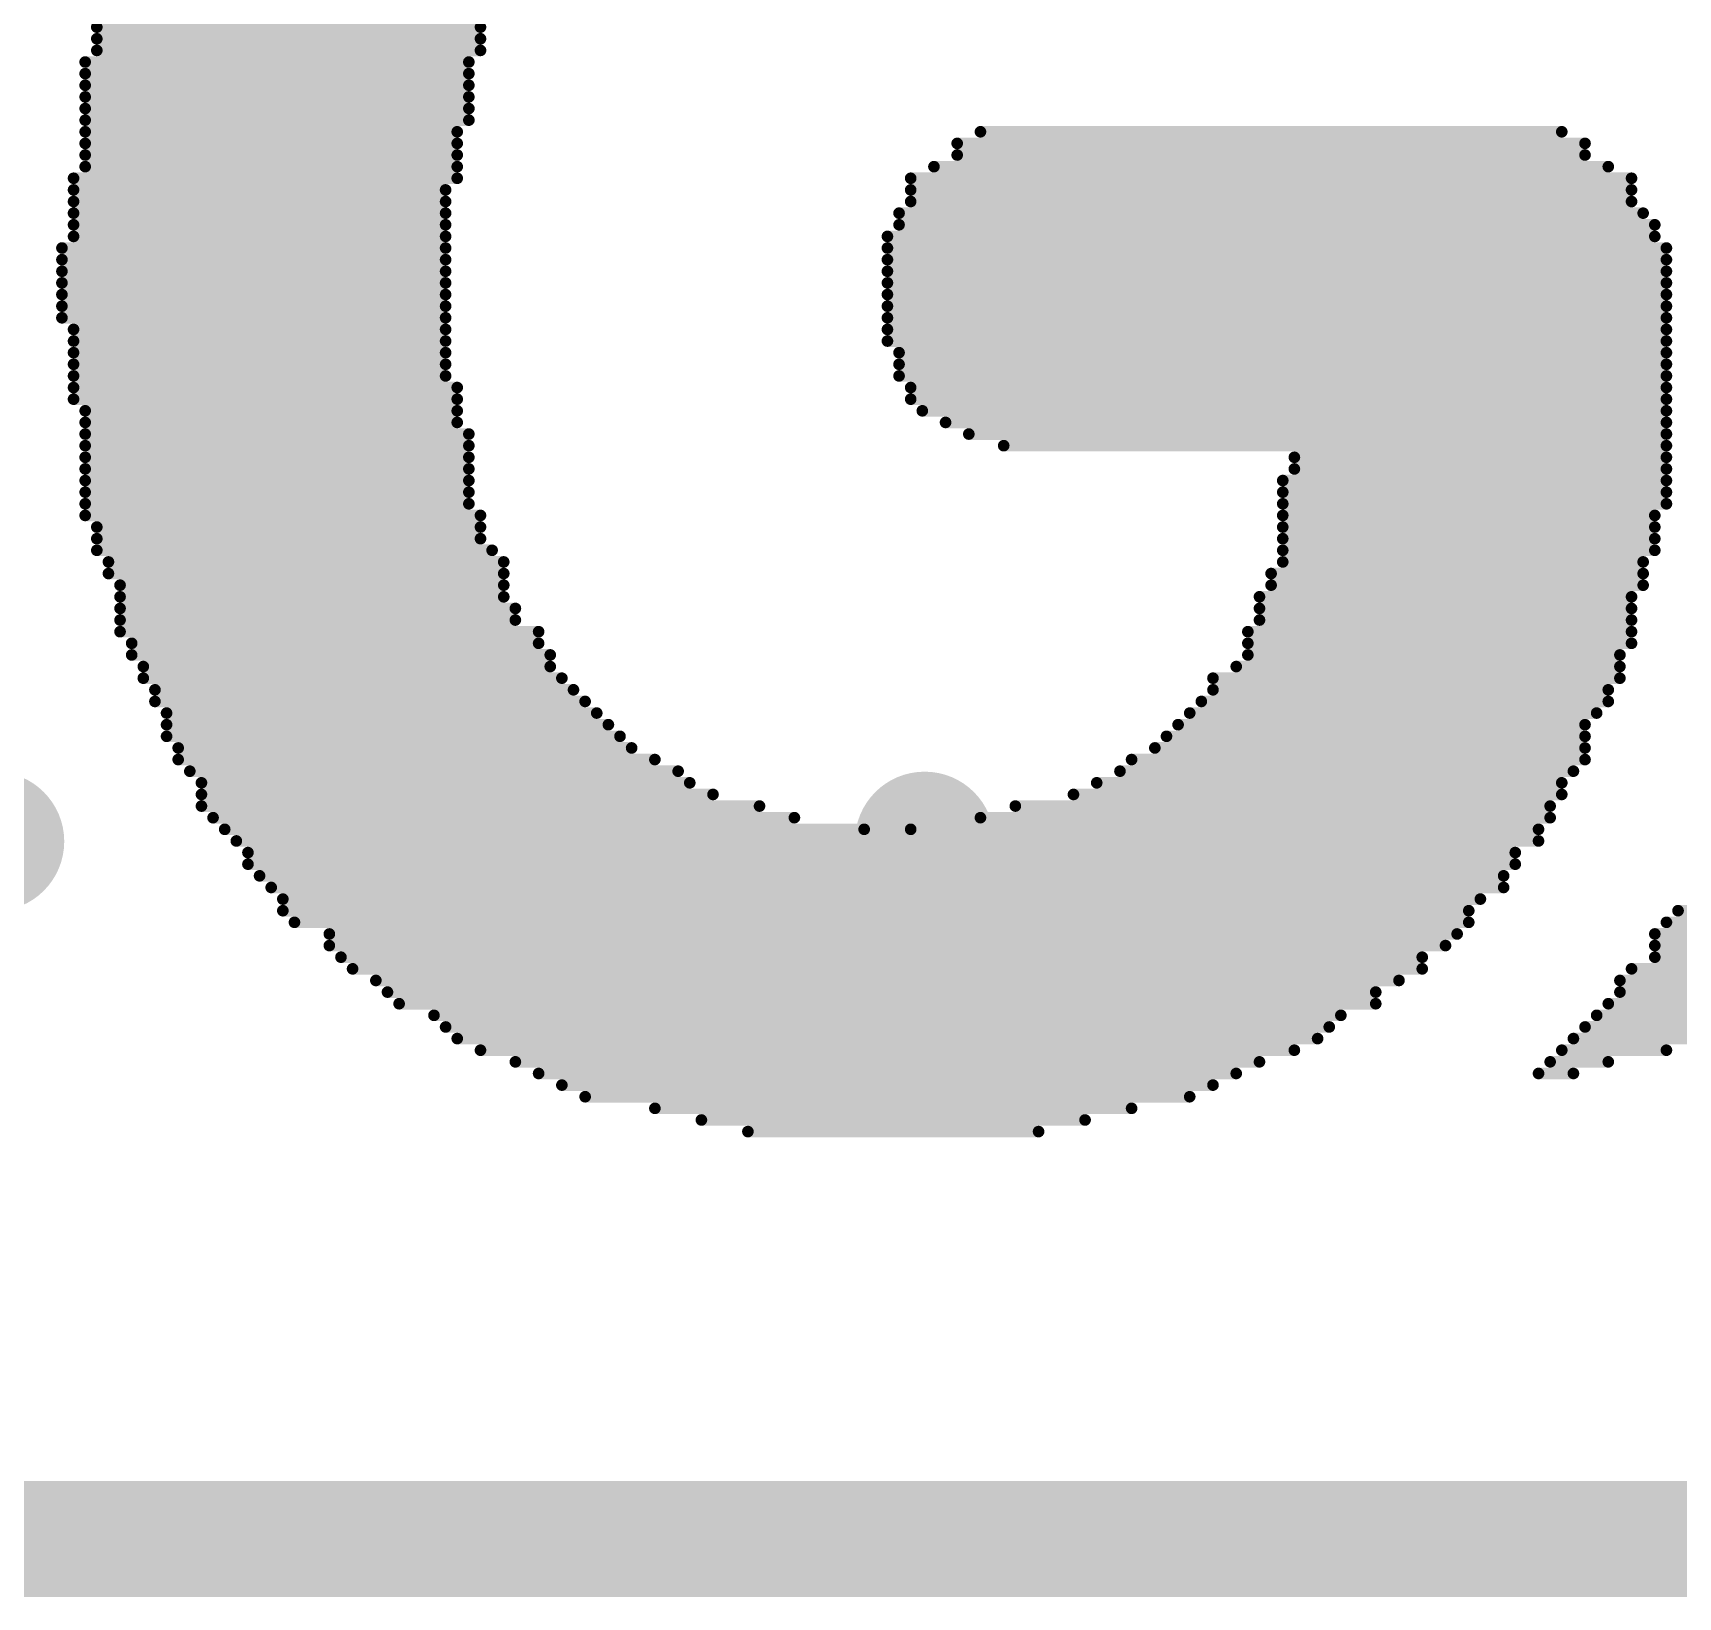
# Model space of a CAD drawing. Header units: inches. Extents: x 3.09 to 5.07, y 1.45 to 3.28.
# Drawn here: x 3.5233 to 3.6648, y 1.455 to 1.5895 of the extents above; entities that cross this region are included whole.
import ezdxf

# ---------------------------------------------------------------- set-up
doc = ezdxf.new("R2010")
doc.units = ezdxf.units.IN
doc.header["$MEASUREMENT"] = 0
for name, color, linetype in [('KeepOutLayer', 6, 'Continuous'), ('TopOverlay', 2, 'Continuous'), ('ViaHoleLayer', 16, 'Continuous')]:
    doc.layers.add(name, color=color, linetype=linetype)

msp = doc.modelspace()

# ---------------------------------------------------------------- hatches: boundary and pattern name
at = {"layer": 'ViaHoleLayer'}
h = msp.add_hatch(color=16, dxfattribs=at)
edge = h.paths.add_edge_path()
edge.add_arc((3.52, 1.52), 0.006, 0, 360)
h = msp.add_hatch(color=16, dxfattribs=at)
edge = h.paths.add_edge_path()
edge.add_arc((3.6, 1.52), 0.006, 0, 360)

# ---------------------------------------------------------------- linework, layer by layer
at = {"layer": 'KeepOutLayer'}
msp.add_lwpolyline([(3.0915, 1.46, 0.01, 0.01, 0), (3.905, 1.46, 0.01, 0.01, 0)], format="xyseb", dxfattribs=at)
at = {"layer": 'TopOverlay'}
for points in [[(3.5288, 1.59004, 0.001, 0.001, 0), (3.5618, 1.59004, 0.001, 0.001, 0)], [(3.5288, 1.58904, 0.001, 0.001, 0), (3.5618, 1.58904, 0.001, 0.001, 0)], [(3.5288, 1.58804, 0.001, 0.001, 0), (3.5618, 1.58804, 0.001, 0.001, 0)], [(3.5278, 1.58704, 0.001, 0.001, 0), (3.5608, 1.58704, 0.001, 0.001, 0)], [(3.5278, 1.58604, 0.001, 0.001, 0), (3.5608, 1.58604, 0.001, 0.001, 0)], [(3.5278, 1.58504, 0.001, 0.001, 0), (3.5608, 1.58504, 0.001, 0.001, 0)], [(3.5278, 1.58404, 0.001, 0.001, 0), (3.5608, 1.58404, 0.001, 0.001, 0)], [(3.5278, 1.58304, 0.001, 0.001, 0), (3.5608, 1.58304, 0.001, 0.001, 0)], [(3.5278, 1.58204, 0.001, 0.001, 0), (3.5608, 1.58204, 0.001, 0.001, 0)], [(3.5278, 1.58104, 0.001, 0.001, 0), (3.5598, 1.58104, 0.001, 0.001, 0)], [(3.6048, 1.58104, 0.001, 0.001, 0), (3.6548, 1.58104, 0.001, 0.001, 0)], [(3.5278, 1.58004, 0.001, 0.001, 0), (3.5598, 1.58004, 0.001, 0.001, 0)], [(3.5278, 1.57904, 0.001, 0.001, 0), (3.5598, 1.57904, 0.001, 0.001, 0)], [(3.6028, 1.58004, 0.001, 0.001, 0), (3.6568, 1.58004, 0.001, 0.001, 0)], [(3.6028, 1.57904, 0.001, 0.001, 0), (3.6568, 1.57904, 0.001, 0.001, 0)], [(3.5278, 1.57804, 0.001, 0.001, 0), (3.5598, 1.57804, 0.001, 0.001, 0)], [(3.6008, 1.57804, 0.001, 0.001, 0), (3.6588, 1.57804, 0.001, 0.001, 0)], [(3.5268, 1.57704, 0.001, 0.001, 0), (3.5598, 1.57704, 0.001, 0.001, 0)], [(3.5268, 1.57604, 0.001, 0.001, 0), (3.5588, 1.57604, 0.001, 0.001, 0)], [(3.5988, 1.57704, 0.001, 0.001, 0), (3.6608, 1.57704, 0.001, 0.001, 0)], [(3.5988, 1.57604, 0.001, 0.001, 0), (3.6608, 1.57604, 0.001, 0.001, 0)], [(3.5268, 1.57504, 0.001, 0.001, 0), (3.5588, 1.57504, 0.001, 0.001, 0)], [(3.5988, 1.57504, 0.001, 0.001, 0), (3.6608, 1.57504, 0.001, 0.001, 0)], [(3.5268, 1.57404, 0.001, 0.001, 0), (3.5588, 1.57404, 0.001, 0.001, 0)], [(3.5268, 1.57304, 0.001, 0.001, 0), (3.5588, 1.57304, 0.001, 0.001, 0)], [(3.5978, 1.57404, 0.001, 0.001, 0), (3.6618, 1.57404, 0.001, 0.001, 0)], [(3.5978, 1.57304, 0.001, 0.001, 0), (3.6628, 1.57304, 0.001, 0.001, 0)], [(3.5268, 1.57204, 0.001, 0.001, 0), (3.5588, 1.57204, 0.001, 0.001, 0)], [(3.5968, 1.57204, 0.001, 0.001, 0), (3.6628, 1.57204, 0.001, 0.001, 0)], [(3.5258, 1.57104, 0.001, 0.001, 0), (3.5588, 1.57104, 0.001, 0.001, 0)], [(3.5968, 1.57104, 0.001, 0.001, 0), (3.6638, 1.57104, 0.001, 0.001, 0)], [(3.5258, 1.57004, 0.001, 0.001, 0), (3.5588, 1.57004, 0.001, 0.001, 0)], [(3.5258, 1.56904, 0.001, 0.001, 0), (3.5588, 1.56904, 0.001, 0.001, 0)], [(3.5968, 1.57004, 0.001, 0.001, 0), (3.6638, 1.57004, 0.001, 0.001, 0)], [(3.5968, 1.56904, 0.001, 0.001, 0), (3.6638, 1.56904, 0.001, 0.001, 0)], [(3.5258, 1.56804, 0.001, 0.001, 0), (3.5588, 1.56804, 0.001, 0.001, 0)], [(3.5968, 1.56804, 0.001, 0.001, 0), (3.6638, 1.56804, 0.001, 0.001, 0)], [(3.5258, 1.56704, 0.001, 0.001, 0), (3.5588, 1.56704, 0.001, 0.001, 0)], [(3.5258, 1.56604, 0.001, 0.001, 0), (3.5588, 1.56604, 0.001, 0.001, 0)], [(3.5968, 1.56704, 0.001, 0.001, 0), (3.6638, 1.56704, 0.001, 0.001, 0)], [(3.5968, 1.56604, 0.001, 0.001, 0), (3.6638, 1.56604, 0.001, 0.001, 0)], [(3.5258, 1.56504, 0.001, 0.001, 0), (3.5588, 1.56504, 0.001, 0.001, 0)], [(3.5968, 1.56504, 0.001, 0.001, 0), (3.6638, 1.56504, 0.001, 0.001, 0)], [(3.5268, 1.56404, 0.001, 0.001, 0), (3.5588, 1.56404, 0.001, 0.001, 0)], [(3.5968, 1.56404, 0.001, 0.001, 0), (3.6638, 1.56404, 0.001, 0.001, 0)], [(3.5268, 1.56304, 0.001, 0.001, 0), (3.5588, 1.56304, 0.001, 0.001, 0)], [(3.5268, 1.56204, 0.001, 0.001, 0), (3.5588, 1.56204, 0.001, 0.001, 0)], [(3.5968, 1.56304, 0.001, 0.001, 0), (3.6638, 1.56304, 0.001, 0.001, 0)], [(3.5978, 1.56204, 0.001, 0.001, 0), (3.6638, 1.56204, 0.001, 0.001, 0)], [(3.5268, 1.56104, 0.001, 0.001, 0), (3.5588, 1.56104, 0.001, 0.001, 0)], [(3.5978, 1.56104, 0.001, 0.001, 0), (3.6638, 1.56104, 0.001, 0.001, 0)], [(3.5268, 1.56004, 0.001, 0.001, 0), (3.5588, 1.56004, 0.001, 0.001, 0)], [(3.5268, 1.55904, 0.001, 0.001, 0), (3.5598, 1.55904, 0.001, 0.001, 0)], [(3.5978, 1.56004, 0.001, 0.001, 0), (3.6638, 1.56004, 0.001, 0.001, 0)], [(3.5988, 1.55904, 0.001, 0.001, 0), (3.6638, 1.55904, 0.001, 0.001, 0)], [(3.5268, 1.55804, 0.001, 0.001, 0), (3.5598, 1.55804, 0.001, 0.001, 0)], [(3.5988, 1.55804, 0.001, 0.001, 0), (3.6638, 1.55804, 0.001, 0.001, 0)], [(3.5278, 1.55704, 0.001, 0.001, 0), (3.5598, 1.55704, 0.001, 0.001, 0)], [(3.5278, 1.55604, 0.001, 0.001, 0), (3.5598, 1.55604, 0.001, 0.001, 0)], [(3.5998, 1.55704, 0.001, 0.001, 0), (3.6638, 1.55704, 0.001, 0.001, 0)], [(3.6018, 1.55604, 0.001, 0.001, 0), (3.6638, 1.55604, 0.001, 0.001, 0)], [(3.5278, 1.55504, 0.001, 0.001, 0), (3.5608, 1.55504, 0.001, 0.001, 0)], [(3.6038, 1.55504, 0.001, 0.001, 0), (3.6638, 1.55504, 0.001, 0.001, 0)], [(3.5278, 1.55404, 0.001, 0.001, 0), (3.5608, 1.55404, 0.001, 0.001, 0)], [(3.6068, 1.55404, 0.001, 0.001, 0), (3.6638, 1.55404, 0.001, 0.001, 0)], [(3.5278, 1.55304, 0.001, 0.001, 0), (3.5608, 1.55304, 0.001, 0.001, 0)], [(3.5278, 1.55204, 0.001, 0.001, 0), (3.5608, 1.55204, 0.001, 0.001, 0)], [(3.6318, 1.55304, 0.001, 0.001, 0), (3.6638, 1.55304, 0.001, 0.001, 0)], [(3.6318, 1.55204, 0.001, 0.001, 0), (3.6638, 1.55204, 0.001, 0.001, 0)], [(3.5278, 1.55104, 0.001, 0.001, 0), (3.5608, 1.55104, 0.001, 0.001, 0)], [(3.6308, 1.55104, 0.001, 0.001, 0), (3.6638, 1.55104, 0.001, 0.001, 0)], [(3.5278, 1.55004, 0.001, 0.001, 0), (3.5608, 1.55004, 0.001, 0.001, 0)], [(3.5278, 1.54904, 0.001, 0.001, 0), (3.5608, 1.54904, 0.001, 0.001, 0)], [(3.6308, 1.55004, 0.001, 0.001, 0), (3.6638, 1.55004, 0.001, 0.001, 0)], [(3.6308, 1.54904, 0.001, 0.001, 0), (3.6638, 1.54904, 0.001, 0.001, 0)], [(3.5278, 1.54804, 0.001, 0.001, 0), (3.5618, 1.54804, 0.001, 0.001, 0)], [(3.6308, 1.54804, 0.001, 0.001, 0), (3.6628, 1.54804, 0.001, 0.001, 0)], [(3.5288, 1.54704, 0.001, 0.001, 0), (3.5618, 1.54704, 0.001, 0.001, 0)], [(3.6308, 1.54704, 0.001, 0.001, 0), (3.6628, 1.54704, 0.001, 0.001, 0)], [(3.5288, 1.54604, 0.001, 0.001, 0), (3.5618, 1.54604, 0.001, 0.001, 0)], [(3.5288, 1.54504, 0.001, 0.001, 0), (3.5628, 1.54504, 0.001, 0.001, 0)], [(3.6308, 1.54604, 0.001, 0.001, 0), (3.6628, 1.54604, 0.001, 0.001, 0)], [(3.6308, 1.54504, 0.001, 0.001, 0), (3.6628, 1.54504, 0.001, 0.001, 0)], [(3.5298, 1.54404, 0.001, 0.001, 0), (3.5638, 1.54404, 0.001, 0.001, 0)], [(3.6308, 1.54404, 0.001, 0.001, 0), (3.6618, 1.54404, 0.001, 0.001, 0)], [(3.5298, 1.54304, 0.001, 0.001, 0), (3.5638, 1.54304, 0.001, 0.001, 0)], [(3.5308, 1.54204, 0.001, 0.001, 0), (3.5638, 1.54204, 0.001, 0.001, 0)], [(3.6298, 1.54304, 0.001, 0.001, 0), (3.6618, 1.54304, 0.001, 0.001, 0)], [(3.6298, 1.54204, 0.001, 0.001, 0), (3.6618, 1.54204, 0.001, 0.001, 0)], [(3.5308, 1.54104, 0.001, 0.001, 0), (3.5638, 1.54104, 0.001, 0.001, 0)], [(3.6288, 1.54104, 0.001, 0.001, 0), (3.6608, 1.54104, 0.001, 0.001, 0)], [(3.5308, 1.54004, 0.001, 0.001, 0), (3.5648, 1.54004, 0.001, 0.001, 0)], [(3.5308, 1.53904, 0.001, 0.001, 0), (3.5648, 1.53904, 0.001, 0.001, 0)], [(3.6288, 1.54004, 0.001, 0.001, 0), (3.6608, 1.54004, 0.001, 0.001, 0)], [(3.6288, 1.53904, 0.001, 0.001, 0), (3.6608, 1.53904, 0.001, 0.001, 0)], [(3.5308, 1.53804, 0.001, 0.001, 0), (3.5668, 1.53804, 0.001, 0.001, 0)], [(3.6278, 1.53804, 0.001, 0.001, 0), (3.6608, 1.53804, 0.001, 0.001, 0)], [(3.5318, 1.53704, 0.001, 0.001, 0), (3.5668, 1.53704, 0.001, 0.001, 0)], [(3.6278, 1.53704, 0.001, 0.001, 0), (3.6608, 1.53704, 0.001, 0.001, 0)], [(3.5318, 1.53604, 0.001, 0.001, 0), (3.5678, 1.53604, 0.001, 0.001, 0)], [(3.5328, 1.53504, 0.001, 0.001, 0), (3.5678, 1.53504, 0.001, 0.001, 0)], [(3.6268, 1.53504, 0.001, 0.001, 0), (3.6598, 1.53504, 0.001, 0.001, 0)], [(3.6278, 1.53604, 0.001, 0.001, 0), (3.6598, 1.53604, 0.001, 0.001, 0)], [(3.5328, 1.53404, 0.001, 0.001, 0), (3.5688, 1.53404, 0.001, 0.001, 0)], [(3.6248, 1.53404, 0.001, 0.001, 0), (3.6598, 1.53404, 0.001, 0.001, 0)], [(3.5338, 1.53304, 0.001, 0.001, 0), (3.5698, 1.53304, 0.001, 0.001, 0)], [(3.5338, 1.53204, 0.001, 0.001, 0), (3.5708, 1.53204, 0.001, 0.001, 0)], [(3.6238, 1.53204, 0.001, 0.001, 0), (3.6588, 1.53204, 0.001, 0.001, 0)], [(3.6248, 1.53304, 0.001, 0.001, 0), (3.6588, 1.53304, 0.001, 0.001, 0)], [(3.5348, 1.53104, 0.001, 0.001, 0), (3.5718, 1.53104, 0.001, 0.001, 0)], [(3.6228, 1.53104, 0.001, 0.001, 0), (3.6578, 1.53104, 0.001, 0.001, 0)], [(3.5348, 1.53004, 0.001, 0.001, 0), (3.5728, 1.53004, 0.001, 0.001, 0)], [(3.6218, 1.53004, 0.001, 0.001, 0), (3.6568, 1.53004, 0.001, 0.001, 0)], [(3.5348, 1.52904, 0.001, 0.001, 0), (3.5738, 1.52904, 0.001, 0.001, 0)], [(3.5358, 1.52804, 0.001, 0.001, 0), (3.5748, 1.52804, 0.001, 0.001, 0)], [(3.6198, 1.52804, 0.001, 0.001, 0), (3.6568, 1.52804, 0.001, 0.001, 0)], [(3.6208, 1.52904, 0.001, 0.001, 0), (3.6568, 1.52904, 0.001, 0.001, 0)], [(3.5358, 1.52704, 0.001, 0.001, 0), (3.5768, 1.52704, 0.001, 0.001, 0)], [(3.6178, 1.52704, 0.001, 0.001, 0), (3.6568, 1.52704, 0.001, 0.001, 0)], [(3.5368, 1.52604, 0.001, 0.001, 0), (3.5788, 1.52604, 0.001, 0.001, 0)], [(3.5378, 1.52504, 0.001, 0.001, 0), (3.5798, 1.52504, 0.001, 0.001, 0)], [(3.6148, 1.52504, 0.001, 0.001, 0), (3.6548, 1.52504, 0.001, 0.001, 0)], [(3.6168, 1.52604, 0.001, 0.001, 0), (3.6558, 1.52604, 0.001, 0.001, 0)], [(3.5378, 1.52404, 0.001, 0.001, 0), (3.5818, 1.52404, 0.001, 0.001, 0)], [(3.6128, 1.52404, 0.001, 0.001, 0), (3.6548, 1.52404, 0.001, 0.001, 0)], [(3.5378, 1.52304, 0.001, 0.001, 0), (3.5858, 1.52304, 0.001, 0.001, 0)], [(3.5388, 1.52204, 0.001, 0.001, 0), (3.5888, 1.52204, 0.001, 0.001, 0)], [(3.6048, 1.52204, 0.001, 0.001, 0), (3.6538, 1.52204, 0.001, 0.001, 0)], [(3.6078, 1.52304, 0.001, 0.001, 0), (3.6538, 1.52304, 0.001, 0.001, 0)], [(3.5398, 1.52104, 0.001, 0.001, 0), (3.5948, 1.52104, 0.001, 0.001, 0)], [(3.5988, 1.52104, 0.001, 0.001, 0), (3.6528, 1.52104, 0.001, 0.001, 0)], [(3.5408, 1.52004, 0.001, 0.001, 0), (3.6528, 1.52004, 0.001, 0.001, 0)], [(3.5418, 1.51904, 0.001, 0.001, 0), (3.6508, 1.51904, 0.001, 0.001, 0)], [(3.5418, 1.51804, 0.001, 0.001, 0), (3.6508, 1.51804, 0.001, 0.001, 0)], [(3.5428, 1.51704, 0.001, 0.001, 0), (3.6498, 1.51704, 0.001, 0.001, 0)], [(3.5438, 1.51604, 0.001, 0.001, 0), (3.6498, 1.51604, 0.001, 0.001, 0)], [(3.5448, 1.51504, 0.001, 0.001, 0), (3.6478, 1.51504, 0.001, 0.001, 0)], [(3.5448, 1.51404, 0.001, 0.001, 0), (3.6468, 1.51404, 0.001, 0.001, 0)], [(3.6648, 1.51404, 0.001, 0.001, 0), (3.6948, 1.51404, 0.001, 0.001, 0)], [(3.5458, 1.51304, 0.001, 0.001, 0), (3.6468, 1.51304, 0.001, 0.001, 0)], [(3.6638, 1.51304, 0.001, 0.001, 0), (3.6928, 1.51304, 0.001, 0.001, 0)], [(3.5488, 1.51204, 0.001, 0.001, 0), (3.6458, 1.51204, 0.001, 0.001, 0)], [(3.5488, 1.51104, 0.001, 0.001, 0), (3.6448, 1.51104, 0.001, 0.001, 0)], [(3.6628, 1.51204, 0.001, 0.001, 0), (3.6898, 1.51204, 0.001, 0.001, 0)], [(3.6628, 1.51104, 0.001, 0.001, 0), (3.6878, 1.51104, 0.001, 0.001, 0)], [(3.5498, 1.51004, 0.001, 0.001, 0), (3.6428, 1.51004, 0.001, 0.001, 0)], [(3.6628, 1.51004, 0.001, 0.001, 0), (3.6858, 1.51004, 0.001, 0.001, 0)], [(3.5508, 1.50904, 0.001, 0.001, 0), (3.6428, 1.50904, 0.001, 0.001, 0)], [(3.5528, 1.50804, 0.001, 0.001, 0), (3.6408, 1.50804, 0.001, 0.001, 0)], [(3.6598, 1.50804, 0.001, 0.001, 0), (3.6808, 1.50804, 0.001, 0.001, 0)], [(3.6608, 1.50904, 0.001, 0.001, 0), (3.6848, 1.50904, 0.001, 0.001, 0)], [(3.5538, 1.50704, 0.001, 0.001, 0), (3.6388, 1.50704, 0.001, 0.001, 0)], [(3.6598, 1.50704, 0.001, 0.001, 0), (3.6788, 1.50704, 0.001, 0.001, 0)], [(3.5548, 1.50604, 0.001, 0.001, 0), (3.6388, 1.50604, 0.001, 0.001, 0)], [(3.6588, 1.50604, 0.001, 0.001, 0), (3.6758, 1.50604, 0.001, 0.001, 0)], [(3.5578, 1.50504, 0.001, 0.001, 0), (3.6358, 1.50504, 0.001, 0.001, 0)], [(3.5588, 1.50404, 0.001, 0.001, 0), (3.6348, 1.50404, 0.001, 0.001, 0)], [(3.6568, 1.50404, 0.001, 0.001, 0), (3.6688, 1.50404, 0.001, 0.001, 0)], [(3.6578, 1.50504, 0.001, 0.001, 0), (3.6708, 1.50504, 0.001, 0.001, 0)], [(3.5598, 1.50304, 0.001, 0.001, 0), (3.6338, 1.50304, 0.001, 0.001, 0)], [(3.6558, 1.50304, 0.001, 0.001, 0), (3.6668, 1.50304, 0.001, 0.001, 0)], [(3.5618, 1.50204, 0.001, 0.001, 0), (3.6318, 1.50204, 0.001, 0.001, 0)], [(3.5648, 1.50104, 0.001, 0.001, 0), (3.6288, 1.50104, 0.001, 0.001, 0)], [(3.6538, 1.50104, 0.001, 0.001, 0), (3.6588, 1.50104, 0.001, 0.001, 0)], [(3.6548, 1.50204, 0.001, 0.001, 0), (3.6638, 1.50204, 0.001, 0.001, 0)], [(3.5668, 1.50004, 0.001, 0.001, 0), (3.6268, 1.50004, 0.001, 0.001, 0)], [(3.6528, 1.50004, 0.001, 0.001, 0), (3.6558, 1.50004, 0.001, 0.001, 0)], [(3.5688, 1.49904, 0.001, 0.001, 0), (3.6248, 1.49904, 0.001, 0.001, 0)], [(3.5708, 1.49804, 0.001, 0.001, 0), (3.6228, 1.49804, 0.001, 0.001, 0)], [(3.5768, 1.49704, 0.001, 0.001, 0), (3.6178, 1.49704, 0.001, 0.001, 0)], [(3.5808, 1.49604, 0.001, 0.001, 0), (3.6138, 1.49604, 0.001, 0.001, 0)], [(3.5848, 1.49504, 0.001, 0.001, 0), (3.6098, 1.49504, 0.001, 0.001, 0)]]:
    msp.add_lwpolyline(points, format="xyseb", dxfattribs=at)
for points in [[(3.52855, 1.59004, 0.0005, 0.0005, 1), (3.52905, 1.59004, 0.0005, 0.0005, 1)], [(3.56155, 1.59004, 0.0005, 0.0005, 1), (3.56205, 1.59004, 0.0005, 0.0005, 1)], [(3.52855, 1.58904, 0.0005, 0.0005, 1), (3.52905, 1.58904, 0.0005, 0.0005, 1)], [(3.56155, 1.58904, 0.0005, 0.0005, 1), (3.56205, 1.58904, 0.0005, 0.0005, 1)], [(3.52855, 1.58804, 0.0005, 0.0005, 1), (3.52905, 1.58804, 0.0005, 0.0005, 1)], [(3.56155, 1.58804, 0.0005, 0.0005, 1), (3.56205, 1.58804, 0.0005, 0.0005, 1)], [(3.52755, 1.58704, 0.0005, 0.0005, 1), (3.52805, 1.58704, 0.0005, 0.0005, 1)], [(3.52755, 1.58604, 0.0005, 0.0005, 1), (3.52805, 1.58604, 0.0005, 0.0005, 1)], [(3.56055, 1.58704, 0.0005, 0.0005, 1), (3.56105, 1.58704, 0.0005, 0.0005, 1)], [(3.56055, 1.58604, 0.0005, 0.0005, 1), (3.56105, 1.58604, 0.0005, 0.0005, 1)], [(3.52755, 1.58504, 0.0005, 0.0005, 1), (3.52805, 1.58504, 0.0005, 0.0005, 1)], [(3.56055, 1.58504, 0.0005, 0.0005, 1), (3.56105, 1.58504, 0.0005, 0.0005, 1)], [(3.52755, 1.58404, 0.0005, 0.0005, 1), (3.52805, 1.58404, 0.0005, 0.0005, 1)], [(3.52755, 1.58304, 0.0005, 0.0005, 1), (3.52805, 1.58304, 0.0005, 0.0005, 1)], [(3.56055, 1.58404, 0.0005, 0.0005, 1), (3.56105, 1.58404, 0.0005, 0.0005, 1)], [(3.56055, 1.58304, 0.0005, 0.0005, 1), (3.56105, 1.58304, 0.0005, 0.0005, 1)], [(3.52755, 1.58204, 0.0005, 0.0005, 1), (3.52805, 1.58204, 0.0005, 0.0005, 1)], [(3.56055, 1.58204, 0.0005, 0.0005, 1), (3.56105, 1.58204, 0.0005, 0.0005, 1)], [(3.52755, 1.58104, 0.0005, 0.0005, 1), (3.52805, 1.58104, 0.0005, 0.0005, 1)], [(3.55955, 1.58104, 0.0005, 0.0005, 1), (3.56005, 1.58104, 0.0005, 0.0005, 1)], [(3.60455, 1.58104, 0.0005, 0.0005, 1), (3.60505, 1.58104, 0.0005, 0.0005, 1)], [(3.65455, 1.58104, 0.0005, 0.0005, 1), (3.65505, 1.58104, 0.0005, 0.0005, 1)], [(3.52755, 1.58004, 0.0005, 0.0005, 1), (3.52805, 1.58004, 0.0005, 0.0005, 1)], [(3.52755, 1.57904, 0.0005, 0.0005, 1), (3.52805, 1.57904, 0.0005, 0.0005, 1)], [(3.55955, 1.58004, 0.0005, 0.0005, 1), (3.56005, 1.58004, 0.0005, 0.0005, 1)], [(3.55955, 1.57904, 0.0005, 0.0005, 1), (3.56005, 1.57904, 0.0005, 0.0005, 1)], [(3.60255, 1.58004, 0.0005, 0.0005, 1), (3.60305, 1.58004, 0.0005, 0.0005, 1)], [(3.60255, 1.57904, 0.0005, 0.0005, 1), (3.60305, 1.57904, 0.0005, 0.0005, 1)], [(3.65655, 1.58004, 0.0005, 0.0005, 1), (3.65705, 1.58004, 0.0005, 0.0005, 1)], [(3.65655, 1.57904, 0.0005, 0.0005, 1), (3.65705, 1.57904, 0.0005, 0.0005, 1)], [(3.52755, 1.57804, 0.0005, 0.0005, 1), (3.52805, 1.57804, 0.0005, 0.0005, 1)], [(3.55955, 1.57804, 0.0005, 0.0005, 1), (3.56005, 1.57804, 0.0005, 0.0005, 1)], [(3.60055, 1.57804, 0.0005, 0.0005, 1), (3.60105, 1.57804, 0.0005, 0.0005, 1)], [(3.65855, 1.57804, 0.0005, 0.0005, 1), (3.65905, 1.57804, 0.0005, 0.0005, 1)], [(3.52655, 1.57704, 0.0005, 0.0005, 1), (3.52705, 1.57704, 0.0005, 0.0005, 1)], [(3.52655, 1.57604, 0.0005, 0.0005, 1), (3.52705, 1.57604, 0.0005, 0.0005, 1)], [(3.55855, 1.57604, 0.0005, 0.0005, 1), (3.55905, 1.57604, 0.0005, 0.0005, 1)], [(3.55955, 1.57704, 0.0005, 0.0005, 1), (3.56005, 1.57704, 0.0005, 0.0005, 1)], [(3.59855, 1.57704, 0.0005, 0.0005, 1), (3.59905, 1.57704, 0.0005, 0.0005, 1)], [(3.59855, 1.57604, 0.0005, 0.0005, 1), (3.59905, 1.57604, 0.0005, 0.0005, 1)], [(3.66055, 1.57704, 0.0005, 0.0005, 1), (3.66105, 1.57704, 0.0005, 0.0005, 1)], [(3.66055, 1.57604, 0.0005, 0.0005, 1), (3.66105, 1.57604, 0.0005, 0.0005, 1)], [(3.52655, 1.57504, 0.0005, 0.0005, 1), (3.52705, 1.57504, 0.0005, 0.0005, 1)], [(3.55855, 1.57504, 0.0005, 0.0005, 1), (3.55905, 1.57504, 0.0005, 0.0005, 1)], [(3.59855, 1.57504, 0.0005, 0.0005, 1), (3.59905, 1.57504, 0.0005, 0.0005, 1)], [(3.66055, 1.57504, 0.0005, 0.0005, 1), (3.66105, 1.57504, 0.0005, 0.0005, 1)], [(3.52655, 1.57404, 0.0005, 0.0005, 1), (3.52705, 1.57404, 0.0005, 0.0005, 1)], [(3.52655, 1.57304, 0.0005, 0.0005, 1), (3.52705, 1.57304, 0.0005, 0.0005, 1)], [(3.55855, 1.57404, 0.0005, 0.0005, 1), (3.55905, 1.57404, 0.0005, 0.0005, 1)], [(3.55855, 1.57304, 0.0005, 0.0005, 1), (3.55905, 1.57304, 0.0005, 0.0005, 1)], [(3.59755, 1.57404, 0.0005, 0.0005, 1), (3.59805, 1.57404, 0.0005, 0.0005, 1)], [(3.59755, 1.57304, 0.0005, 0.0005, 1), (3.59805, 1.57304, 0.0005, 0.0005, 1)], [(3.66155, 1.57404, 0.0005, 0.0005, 1), (3.66205, 1.57404, 0.0005, 0.0005, 1)], [(3.66255, 1.57304, 0.0005, 0.0005, 1), (3.66305, 1.57304, 0.0005, 0.0005, 1)], [(3.52655, 1.57204, 0.0005, 0.0005, 1), (3.52705, 1.57204, 0.0005, 0.0005, 1)], [(3.55855, 1.57204, 0.0005, 0.0005, 1), (3.55905, 1.57204, 0.0005, 0.0005, 1)], [(3.59655, 1.57204, 0.0005, 0.0005, 1), (3.59705, 1.57204, 0.0005, 0.0005, 1)], [(3.66255, 1.57204, 0.0005, 0.0005, 1), (3.66305, 1.57204, 0.0005, 0.0005, 1)], [(3.52555, 1.57104, 0.0005, 0.0005, 1), (3.52605, 1.57104, 0.0005, 0.0005, 1)], [(3.55855, 1.57104, 0.0005, 0.0005, 1), (3.55905, 1.57104, 0.0005, 0.0005, 1)], [(3.59655, 1.57104, 0.0005, 0.0005, 1), (3.59705, 1.57104, 0.0005, 0.0005, 1)], [(3.66355, 1.57104, 0.0005, 0.0005, 1), (3.66405, 1.57104, 0.0005, 0.0005, 1)], [(3.52555, 1.57004, 0.0005, 0.0005, 1), (3.52605, 1.57004, 0.0005, 0.0005, 1)], [(3.52555, 1.56904, 0.0005, 0.0005, 1), (3.52605, 1.56904, 0.0005, 0.0005, 1)], [(3.55855, 1.57004, 0.0005, 0.0005, 1), (3.55905, 1.57004, 0.0005, 0.0005, 1)], [(3.55855, 1.56904, 0.0005, 0.0005, 1), (3.55905, 1.56904, 0.0005, 0.0005, 1)], [(3.59655, 1.57004, 0.0005, 0.0005, 1), (3.59705, 1.57004, 0.0005, 0.0005, 1)], [(3.59655, 1.56904, 0.0005, 0.0005, 1), (3.59705, 1.56904, 0.0005, 0.0005, 1)], [(3.66355, 1.57004, 0.0005, 0.0005, 1), (3.66405, 1.57004, 0.0005, 0.0005, 1)], [(3.66355, 1.56904, 0.0005, 0.0005, 1), (3.66405, 1.56904, 0.0005, 0.0005, 1)], [(3.52555, 1.56804, 0.0005, 0.0005, 1), (3.52605, 1.56804, 0.0005, 0.0005, 1)], [(3.55855, 1.56804, 0.0005, 0.0005, 1), (3.55905, 1.56804, 0.0005, 0.0005, 1)], [(3.59655, 1.56804, 0.0005, 0.0005, 1), (3.59705, 1.56804, 0.0005, 0.0005, 1)], [(3.66355, 1.56804, 0.0005, 0.0005, 1), (3.66405, 1.56804, 0.0005, 0.0005, 1)], [(3.52555, 1.56704, 0.0005, 0.0005, 1), (3.52605, 1.56704, 0.0005, 0.0005, 1)], [(3.52555, 1.56604, 0.0005, 0.0005, 1), (3.52605, 1.56604, 0.0005, 0.0005, 1)], [(3.55855, 1.56704, 0.0005, 0.0005, 1), (3.55905, 1.56704, 0.0005, 0.0005, 1)], [(3.55855, 1.56604, 0.0005, 0.0005, 1), (3.55905, 1.56604, 0.0005, 0.0005, 1)], [(3.59655, 1.56704, 0.0005, 0.0005, 1), (3.59705, 1.56704, 0.0005, 0.0005, 1)], [(3.59655, 1.56604, 0.0005, 0.0005, 1), (3.59705, 1.56604, 0.0005, 0.0005, 1)], [(3.66355, 1.56704, 0.0005, 0.0005, 1), (3.66405, 1.56704, 0.0005, 0.0005, 1)], [(3.66355, 1.56604, 0.0005, 0.0005, 1), (3.66405, 1.56604, 0.0005, 0.0005, 1)], [(3.52555, 1.56504, 0.0005, 0.0005, 1), (3.52605, 1.56504, 0.0005, 0.0005, 1)], [(3.55855, 1.56504, 0.0005, 0.0005, 1), (3.55905, 1.56504, 0.0005, 0.0005, 1)], [(3.59655, 1.56504, 0.0005, 0.0005, 1), (3.59705, 1.56504, 0.0005, 0.0005, 1)], [(3.66355, 1.56504, 0.0005, 0.0005, 1), (3.66405, 1.56504, 0.0005, 0.0005, 1)], [(3.52655, 1.56404, 0.0005, 0.0005, 1), (3.52705, 1.56404, 0.0005, 0.0005, 1)], [(3.55855, 1.56404, 0.0005, 0.0005, 1), (3.55905, 1.56404, 0.0005, 0.0005, 1)], [(3.59655, 1.56404, 0.0005, 0.0005, 1), (3.59705, 1.56404, 0.0005, 0.0005, 1)], [(3.66355, 1.56404, 0.0005, 0.0005, 1), (3.66405, 1.56404, 0.0005, 0.0005, 1)], [(3.52655, 1.56304, 0.0005, 0.0005, 1), (3.52705, 1.56304, 0.0005, 0.0005, 1)], [(3.52655, 1.56204, 0.0005, 0.0005, 1), (3.52705, 1.56204, 0.0005, 0.0005, 1)], [(3.55855, 1.56304, 0.0005, 0.0005, 1), (3.55905, 1.56304, 0.0005, 0.0005, 1)], [(3.55855, 1.56204, 0.0005, 0.0005, 1), (3.55905, 1.56204, 0.0005, 0.0005, 1)], [(3.59655, 1.56304, 0.0005, 0.0005, 1), (3.59705, 1.56304, 0.0005, 0.0005, 1)], [(3.59755, 1.56204, 0.0005, 0.0005, 1), (3.59805, 1.56204, 0.0005, 0.0005, 1)], [(3.66355, 1.56304, 0.0005, 0.0005, 1), (3.66405, 1.56304, 0.0005, 0.0005, 1)], [(3.66355, 1.56204, 0.0005, 0.0005, 1), (3.66405, 1.56204, 0.0005, 0.0005, 1)], [(3.52655, 1.56104, 0.0005, 0.0005, 1), (3.52705, 1.56104, 0.0005, 0.0005, 1)], [(3.55855, 1.56104, 0.0005, 0.0005, 1), (3.55905, 1.56104, 0.0005, 0.0005, 1)], [(3.59755, 1.56104, 0.0005, 0.0005, 1), (3.59805, 1.56104, 0.0005, 0.0005, 1)], [(3.66355, 1.56104, 0.0005, 0.0005, 1), (3.66405, 1.56104, 0.0005, 0.0005, 1)], [(3.52655, 1.56004, 0.0005, 0.0005, 1), (3.52705, 1.56004, 0.0005, 0.0005, 1)], [(3.52655, 1.55904, 0.0005, 0.0005, 1), (3.52705, 1.55904, 0.0005, 0.0005, 1)], [(3.55855, 1.56004, 0.0005, 0.0005, 1), (3.55905, 1.56004, 0.0005, 0.0005, 1)], [(3.55955, 1.55904, 0.0005, 0.0005, 1), (3.56005, 1.55904, 0.0005, 0.0005, 1)], [(3.59755, 1.56004, 0.0005, 0.0005, 1), (3.59805, 1.56004, 0.0005, 0.0005, 1)], [(3.59855, 1.55904, 0.0005, 0.0005, 1), (3.59905, 1.55904, 0.0005, 0.0005, 1)], [(3.66355, 1.56004, 0.0005, 0.0005, 1), (3.66405, 1.56004, 0.0005, 0.0005, 1)], [(3.66355, 1.55904, 0.0005, 0.0005, 1), (3.66405, 1.55904, 0.0005, 0.0005, 1)], [(3.52655, 1.55804, 0.0005, 0.0005, 1), (3.52705, 1.55804, 0.0005, 0.0005, 1)], [(3.55955, 1.55804, 0.0005, 0.0005, 1), (3.56005, 1.55804, 0.0005, 0.0005, 1)], [(3.59855, 1.55804, 0.0005, 0.0005, 1), (3.59905, 1.55804, 0.0005, 0.0005, 1)], [(3.66355, 1.55804, 0.0005, 0.0005, 1), (3.66405, 1.55804, 0.0005, 0.0005, 1)], [(3.52755, 1.55704, 0.0005, 0.0005, 1), (3.52805, 1.55704, 0.0005, 0.0005, 1)], [(3.52755, 1.55604, 0.0005, 0.0005, 1), (3.52805, 1.55604, 0.0005, 0.0005, 1)], [(3.55955, 1.55704, 0.0005, 0.0005, 1), (3.56005, 1.55704, 0.0005, 0.0005, 1)], [(3.55955, 1.55604, 0.0005, 0.0005, 1), (3.56005, 1.55604, 0.0005, 0.0005, 1)], [(3.59955, 1.55704, 0.0005, 0.0005, 1), (3.60005, 1.55704, 0.0005, 0.0005, 1)], [(3.60155, 1.55604, 0.0005, 0.0005, 1), (3.60205, 1.55604, 0.0005, 0.0005, 1)], [(3.66355, 1.55704, 0.0005, 0.0005, 1), (3.66405, 1.55704, 0.0005, 0.0005, 1)], [(3.66355, 1.55604, 0.0005, 0.0005, 1), (3.66405, 1.55604, 0.0005, 0.0005, 1)], [(3.52755, 1.55504, 0.0005, 0.0005, 1), (3.52805, 1.55504, 0.0005, 0.0005, 1)], [(3.56055, 1.55504, 0.0005, 0.0005, 1), (3.56105, 1.55504, 0.0005, 0.0005, 1)], [(3.60355, 1.55504, 0.0005, 0.0005, 1), (3.60405, 1.55504, 0.0005, 0.0005, 1)], [(3.66355, 1.55504, 0.0005, 0.0005, 1), (3.66405, 1.55504, 0.0005, 0.0005, 1)], [(3.52755, 1.55404, 0.0005, 0.0005, 1), (3.52805, 1.55404, 0.0005, 0.0005, 1)], [(3.56055, 1.55404, 0.0005, 0.0005, 1), (3.56105, 1.55404, 0.0005, 0.0005, 1)], [(3.60655, 1.55404, 0.0005, 0.0005, 1), (3.60705, 1.55404, 0.0005, 0.0005, 1)], [(3.66355, 1.55404, 0.0005, 0.0005, 1), (3.66405, 1.55404, 0.0005, 0.0005, 1)], [(3.52755, 1.55304, 0.0005, 0.0005, 1), (3.52805, 1.55304, 0.0005, 0.0005, 1)], [(3.52755, 1.55204, 0.0005, 0.0005, 1), (3.52805, 1.55204, 0.0005, 0.0005, 1)], [(3.56055, 1.55304, 0.0005, 0.0005, 1), (3.56105, 1.55304, 0.0005, 0.0005, 1)], [(3.56055, 1.55204, 0.0005, 0.0005, 1), (3.56105, 1.55204, 0.0005, 0.0005, 1)], [(3.63155, 1.55304, 0.0005, 0.0005, 1), (3.63205, 1.55304, 0.0005, 0.0005, 1)], [(3.63155, 1.55204, 0.0005, 0.0005, 1), (3.63205, 1.55204, 0.0005, 0.0005, 1)], [(3.66355, 1.55304, 0.0005, 0.0005, 1), (3.66405, 1.55304, 0.0005, 0.0005, 1)], [(3.66355, 1.55204, 0.0005, 0.0005, 1), (3.66405, 1.55204, 0.0005, 0.0005, 1)], [(3.52755, 1.55104, 0.0005, 0.0005, 1), (3.52805, 1.55104, 0.0005, 0.0005, 1)], [(3.56055, 1.55104, 0.0005, 0.0005, 1), (3.56105, 1.55104, 0.0005, 0.0005, 1)], [(3.63055, 1.55104, 0.0005, 0.0005, 1), (3.63105, 1.55104, 0.0005, 0.0005, 1)], [(3.66355, 1.55104, 0.0005, 0.0005, 1), (3.66405, 1.55104, 0.0005, 0.0005, 1)], [(3.52755, 1.55004, 0.0005, 0.0005, 1), (3.52805, 1.55004, 0.0005, 0.0005, 1)], [(3.52755, 1.54904, 0.0005, 0.0005, 1), (3.52805, 1.54904, 0.0005, 0.0005, 1)], [(3.56055, 1.55004, 0.0005, 0.0005, 1), (3.56105, 1.55004, 0.0005, 0.0005, 1)], [(3.56055, 1.54904, 0.0005, 0.0005, 1), (3.56105, 1.54904, 0.0005, 0.0005, 1)], [(3.63055, 1.55004, 0.0005, 0.0005, 1), (3.63105, 1.55004, 0.0005, 0.0005, 1)], [(3.63055, 1.54904, 0.0005, 0.0005, 1), (3.63105, 1.54904, 0.0005, 0.0005, 1)], [(3.66355, 1.55004, 0.0005, 0.0005, 1), (3.66405, 1.55004, 0.0005, 0.0005, 1)], [(3.66355, 1.54904, 0.0005, 0.0005, 1), (3.66405, 1.54904, 0.0005, 0.0005, 1)], [(3.52755, 1.54804, 0.0005, 0.0005, 1), (3.52805, 1.54804, 0.0005, 0.0005, 1)], [(3.56155, 1.54804, 0.0005, 0.0005, 1), (3.56205, 1.54804, 0.0005, 0.0005, 1)], [(3.63055, 1.54804, 0.0005, 0.0005, 1), (3.63105, 1.54804, 0.0005, 0.0005, 1)], [(3.66255, 1.54804, 0.0005, 0.0005, 1), (3.66305, 1.54804, 0.0005, 0.0005, 1)], [(3.52855, 1.54704, 0.0005, 0.0005, 1), (3.52905, 1.54704, 0.0005, 0.0005, 1)], [(3.56155, 1.54704, 0.0005, 0.0005, 1), (3.56205, 1.54704, 0.0005, 0.0005, 1)], [(3.63055, 1.54704, 0.0005, 0.0005, 1), (3.63105, 1.54704, 0.0005, 0.0005, 1)], [(3.66255, 1.54704, 0.0005, 0.0005, 1), (3.66305, 1.54704, 0.0005, 0.0005, 1)], [(3.52855, 1.54604, 0.0005, 0.0005, 1), (3.52905, 1.54604, 0.0005, 0.0005, 1)], [(3.52855, 1.54504, 0.0005, 0.0005, 1), (3.52905, 1.54504, 0.0005, 0.0005, 1)], [(3.56155, 1.54604, 0.0005, 0.0005, 1), (3.56205, 1.54604, 0.0005, 0.0005, 1)], [(3.56255, 1.54504, 0.0005, 0.0005, 1), (3.56305, 1.54504, 0.0005, 0.0005, 1)], [(3.63055, 1.54604, 0.0005, 0.0005, 1), (3.63105, 1.54604, 0.0005, 0.0005, 1)], [(3.63055, 1.54504, 0.0005, 0.0005, 1), (3.63105, 1.54504, 0.0005, 0.0005, 1)], [(3.66255, 1.54604, 0.0005, 0.0005, 1), (3.66305, 1.54604, 0.0005, 0.0005, 1)], [(3.66255, 1.54504, 0.0005, 0.0005, 1), (3.66305, 1.54504, 0.0005, 0.0005, 1)], [(3.52955, 1.54404, 0.0005, 0.0005, 1), (3.53005, 1.54404, 0.0005, 0.0005, 1)], [(3.56355, 1.54404, 0.0005, 0.0005, 1), (3.56405, 1.54404, 0.0005, 0.0005, 1)], [(3.63055, 1.54404, 0.0005, 0.0005, 1), (3.63105, 1.54404, 0.0005, 0.0005, 1)], [(3.66155, 1.54404, 0.0005, 0.0005, 1), (3.66205, 1.54404, 0.0005, 0.0005, 1)], [(3.52955, 1.54304, 0.0005, 0.0005, 1), (3.53005, 1.54304, 0.0005, 0.0005, 1)], [(3.53055, 1.54204, 0.0005, 0.0005, 1), (3.53105, 1.54204, 0.0005, 0.0005, 1)], [(3.56355, 1.54304, 0.0005, 0.0005, 1), (3.56405, 1.54304, 0.0005, 0.0005, 1)], [(3.56355, 1.54204, 0.0005, 0.0005, 1), (3.56405, 1.54204, 0.0005, 0.0005, 1)], [(3.62955, 1.54304, 0.0005, 0.0005, 1), (3.63005, 1.54304, 0.0005, 0.0005, 1)], [(3.62955, 1.54204, 0.0005, 0.0005, 1), (3.63005, 1.54204, 0.0005, 0.0005, 1)], [(3.66155, 1.54304, 0.0005, 0.0005, 1), (3.66205, 1.54304, 0.0005, 0.0005, 1)], [(3.66155, 1.54204, 0.0005, 0.0005, 1), (3.66205, 1.54204, 0.0005, 0.0005, 1)], [(3.53055, 1.54104, 0.0005, 0.0005, 1), (3.53105, 1.54104, 0.0005, 0.0005, 1)], [(3.56355, 1.54104, 0.0005, 0.0005, 1), (3.56405, 1.54104, 0.0005, 0.0005, 1)], [(3.62855, 1.54104, 0.0005, 0.0005, 1), (3.62905, 1.54104, 0.0005, 0.0005, 1)], [(3.66055, 1.54104, 0.0005, 0.0005, 1), (3.66105, 1.54104, 0.0005, 0.0005, 1)], [(3.53055, 1.54004, 0.0005, 0.0005, 1), (3.53105, 1.54004, 0.0005, 0.0005, 1)], [(3.53055, 1.53904, 0.0005, 0.0005, 1), (3.53105, 1.53904, 0.0005, 0.0005, 1)], [(3.56455, 1.54004, 0.0005, 0.0005, 1), (3.56505, 1.54004, 0.0005, 0.0005, 1)], [(3.56455, 1.53904, 0.0005, 0.0005, 1), (3.56505, 1.53904, 0.0005, 0.0005, 1)], [(3.62855, 1.54004, 0.0005, 0.0005, 1), (3.62905, 1.54004, 0.0005, 0.0005, 1)], [(3.62855, 1.53904, 0.0005, 0.0005, 1), (3.62905, 1.53904, 0.0005, 0.0005, 1)], [(3.66055, 1.54004, 0.0005, 0.0005, 1), (3.66105, 1.54004, 0.0005, 0.0005, 1)], [(3.66055, 1.53904, 0.0005, 0.0005, 1), (3.66105, 1.53904, 0.0005, 0.0005, 1)], [(3.53055, 1.53804, 0.0005, 0.0005, 1), (3.53105, 1.53804, 0.0005, 0.0005, 1)], [(3.56655, 1.53804, 0.0005, 0.0005, 1), (3.56705, 1.53804, 0.0005, 0.0005, 1)], [(3.62755, 1.53804, 0.0005, 0.0005, 1), (3.62805, 1.53804, 0.0005, 0.0005, 1)], [(3.66055, 1.53804, 0.0005, 0.0005, 1), (3.66105, 1.53804, 0.0005, 0.0005, 1)], [(3.53155, 1.53704, 0.0005, 0.0005, 1), (3.53205, 1.53704, 0.0005, 0.0005, 1)], [(3.56655, 1.53704, 0.0005, 0.0005, 1), (3.56705, 1.53704, 0.0005, 0.0005, 1)], [(3.62755, 1.53704, 0.0005, 0.0005, 1), (3.62805, 1.53704, 0.0005, 0.0005, 1)], [(3.66055, 1.53704, 0.0005, 0.0005, 1), (3.66105, 1.53704, 0.0005, 0.0005, 1)], [(3.53155, 1.53604, 0.0005, 0.0005, 1), (3.53205, 1.53604, 0.0005, 0.0005, 1)], [(3.53255, 1.53504, 0.0005, 0.0005, 1), (3.53305, 1.53504, 0.0005, 0.0005, 1)], [(3.56755, 1.53604, 0.0005, 0.0005, 1), (3.56805, 1.53604, 0.0005, 0.0005, 1)], [(3.56755, 1.53504, 0.0005, 0.0005, 1), (3.56805, 1.53504, 0.0005, 0.0005, 1)], [(3.62655, 1.53504, 0.0005, 0.0005, 1), (3.62705, 1.53504, 0.0005, 0.0005, 1)], [(3.62755, 1.53604, 0.0005, 0.0005, 1), (3.62805, 1.53604, 0.0005, 0.0005, 1)], [(3.65955, 1.53604, 0.0005, 0.0005, 1), (3.66005, 1.53604, 0.0005, 0.0005, 1)], [(3.65955, 1.53504, 0.0005, 0.0005, 1), (3.66005, 1.53504, 0.0005, 0.0005, 1)], [(3.53255, 1.53404, 0.0005, 0.0005, 1), (3.53305, 1.53404, 0.0005, 0.0005, 1)], [(3.56855, 1.53404, 0.0005, 0.0005, 1), (3.56905, 1.53404, 0.0005, 0.0005, 1)], [(3.62455, 1.53404, 0.0005, 0.0005, 1), (3.62505, 1.53404, 0.0005, 0.0005, 1)], [(3.65955, 1.53404, 0.0005, 0.0005, 1), (3.66005, 1.53404, 0.0005, 0.0005, 1)], [(3.53355, 1.53304, 0.0005, 0.0005, 1), (3.53405, 1.53304, 0.0005, 0.0005, 1)], [(3.53355, 1.53204, 0.0005, 0.0005, 1), (3.53405, 1.53204, 0.0005, 0.0005, 1)], [(3.56955, 1.53304, 0.0005, 0.0005, 1), (3.57005, 1.53304, 0.0005, 0.0005, 1)], [(3.57055, 1.53204, 0.0005, 0.0005, 1), (3.57105, 1.53204, 0.0005, 0.0005, 1)], [(3.62355, 1.53204, 0.0005, 0.0005, 1), (3.62405, 1.53204, 0.0005, 0.0005, 1)], [(3.62455, 1.53304, 0.0005, 0.0005, 1), (3.62505, 1.53304, 0.0005, 0.0005, 1)], [(3.65855, 1.53304, 0.0005, 0.0005, 1), (3.65905, 1.53304, 0.0005, 0.0005, 1)], [(3.65855, 1.53204, 0.0005, 0.0005, 1), (3.65905, 1.53204, 0.0005, 0.0005, 1)], [(3.53455, 1.53104, 0.0005, 0.0005, 1), (3.53505, 1.53104, 0.0005, 0.0005, 1)], [(3.57155, 1.53104, 0.0005, 0.0005, 1), (3.57205, 1.53104, 0.0005, 0.0005, 1)], [(3.62255, 1.53104, 0.0005, 0.0005, 1), (3.62305, 1.53104, 0.0005, 0.0005, 1)], [(3.65755, 1.53104, 0.0005, 0.0005, 1), (3.65805, 1.53104, 0.0005, 0.0005, 1)], [(3.53455, 1.53004, 0.0005, 0.0005, 1), (3.53505, 1.53004, 0.0005, 0.0005, 1)], [(3.57255, 1.53004, 0.0005, 0.0005, 1), (3.57305, 1.53004, 0.0005, 0.0005, 1)], [(3.62155, 1.53004, 0.0005, 0.0005, 1), (3.62205, 1.53004, 0.0005, 0.0005, 1)], [(3.65655, 1.53004, 0.0005, 0.0005, 1), (3.65705, 1.53004, 0.0005, 0.0005, 1)], [(3.53455, 1.52904, 0.0005, 0.0005, 1), (3.53505, 1.52904, 0.0005, 0.0005, 1)], [(3.53555, 1.52804, 0.0005, 0.0005, 1), (3.53605, 1.52804, 0.0005, 0.0005, 1)], [(3.57355, 1.52904, 0.0005, 0.0005, 1), (3.57405, 1.52904, 0.0005, 0.0005, 1)], [(3.57455, 1.52804, 0.0005, 0.0005, 1), (3.57505, 1.52804, 0.0005, 0.0005, 1)], [(3.61955, 1.52804, 0.0005, 0.0005, 1), (3.62005, 1.52804, 0.0005, 0.0005, 1)], [(3.62055, 1.52904, 0.0005, 0.0005, 1), (3.62105, 1.52904, 0.0005, 0.0005, 1)], [(3.65655, 1.52904, 0.0005, 0.0005, 1), (3.65705, 1.52904, 0.0005, 0.0005, 1)], [(3.65655, 1.52804, 0.0005, 0.0005, 1), (3.65705, 1.52804, 0.0005, 0.0005, 1)], [(3.53555, 1.52704, 0.0005, 0.0005, 1), (3.53605, 1.52704, 0.0005, 0.0005, 1)], [(3.57655, 1.52704, 0.0005, 0.0005, 1), (3.57705, 1.52704, 0.0005, 0.0005, 1)], [(3.61755, 1.52704, 0.0005, 0.0005, 1), (3.61805, 1.52704, 0.0005, 0.0005, 1)], [(3.65655, 1.52704, 0.0005, 0.0005, 1), (3.65705, 1.52704, 0.0005, 0.0005, 1)], [(3.53655, 1.52604, 0.0005, 0.0005, 1), (3.53705, 1.52604, 0.0005, 0.0005, 1)], [(3.53755, 1.52504, 0.0005, 0.0005, 1), (3.53805, 1.52504, 0.0005, 0.0005, 1)], [(3.57855, 1.52604, 0.0005, 0.0005, 1), (3.57905, 1.52604, 0.0005, 0.0005, 1)], [(3.57955, 1.52504, 0.0005, 0.0005, 1), (3.58005, 1.52504, 0.0005, 0.0005, 1)], [(3.61455, 1.52504, 0.0005, 0.0005, 1), (3.61505, 1.52504, 0.0005, 0.0005, 1)], [(3.61655, 1.52604, 0.0005, 0.0005, 1), (3.61705, 1.52604, 0.0005, 0.0005, 1)], [(3.65455, 1.52504, 0.0005, 0.0005, 1), (3.65505, 1.52504, 0.0005, 0.0005, 1)], [(3.65555, 1.52604, 0.0005, 0.0005, 1), (3.65605, 1.52604, 0.0005, 0.0005, 1)], [(3.53755, 1.52404, 0.0005, 0.0005, 1), (3.53805, 1.52404, 0.0005, 0.0005, 1)], [(3.58155, 1.52404, 0.0005, 0.0005, 1), (3.58205, 1.52404, 0.0005, 0.0005, 1)], [(3.61255, 1.52404, 0.0005, 0.0005, 1), (3.61305, 1.52404, 0.0005, 0.0005, 1)], [(3.65455, 1.52404, 0.0005, 0.0005, 1), (3.65505, 1.52404, 0.0005, 0.0005, 1)], [(3.53755, 1.52304, 0.0005, 0.0005, 1), (3.53805, 1.52304, 0.0005, 0.0005, 1)], [(3.53855, 1.52204, 0.0005, 0.0005, 1), (3.53905, 1.52204, 0.0005, 0.0005, 1)], [(3.58555, 1.52304, 0.0005, 0.0005, 1), (3.58605, 1.52304, 0.0005, 0.0005, 1)], [(3.58855, 1.52204, 0.0005, 0.0005, 1), (3.58905, 1.52204, 0.0005, 0.0005, 1)], [(3.60455, 1.52204, 0.0005, 0.0005, 1), (3.60505, 1.52204, 0.0005, 0.0005, 1)], [(3.60755, 1.52304, 0.0005, 0.0005, 1), (3.60805, 1.52304, 0.0005, 0.0005, 1)], [(3.65355, 1.52304, 0.0005, 0.0005, 1), (3.65405, 1.52304, 0.0005, 0.0005, 1)], [(3.65355, 1.52204, 0.0005, 0.0005, 1), (3.65405, 1.52204, 0.0005, 0.0005, 1)], [(3.53955, 1.52104, 0.0005, 0.0005, 1), (3.54005, 1.52104, 0.0005, 0.0005, 1)], [(3.59455, 1.52104, 0.0005, 0.0005, 1), (3.59505, 1.52104, 0.0005, 0.0005, 1)], [(3.59855, 1.52104, 0.0005, 0.0005, 1), (3.59905, 1.52104, 0.0005, 0.0005, 1)], [(3.65255, 1.52104, 0.0005, 0.0005, 1), (3.65305, 1.52104, 0.0005, 0.0005, 1)], [(3.54055, 1.52004, 0.0005, 0.0005, 1), (3.54105, 1.52004, 0.0005, 0.0005, 1)], [(3.65255, 1.52004, 0.0005, 0.0005, 1), (3.65305, 1.52004, 0.0005, 0.0005, 1)], [(3.54155, 1.51904, 0.0005, 0.0005, 1), (3.54205, 1.51904, 0.0005, 0.0005, 1)], [(3.54155, 1.51804, 0.0005, 0.0005, 1), (3.54205, 1.51804, 0.0005, 0.0005, 1)], [(3.65055, 1.51904, 0.0005, 0.0005, 1), (3.65105, 1.51904, 0.0005, 0.0005, 1)], [(3.65055, 1.51804, 0.0005, 0.0005, 1), (3.65105, 1.51804, 0.0005, 0.0005, 1)], [(3.54255, 1.51704, 0.0005, 0.0005, 1), (3.54305, 1.51704, 0.0005, 0.0005, 1)], [(3.64955, 1.51704, 0.0005, 0.0005, 1), (3.65005, 1.51704, 0.0005, 0.0005, 1)], [(3.54355, 1.51604, 0.0005, 0.0005, 1), (3.54405, 1.51604, 0.0005, 0.0005, 1)], [(3.54455, 1.51504, 0.0005, 0.0005, 1), (3.54505, 1.51504, 0.0005, 0.0005, 1)], [(3.64755, 1.51504, 0.0005, 0.0005, 1), (3.64805, 1.51504, 0.0005, 0.0005, 1)], [(3.64955, 1.51604, 0.0005, 0.0005, 1), (3.65005, 1.51604, 0.0005, 0.0005, 1)], [(3.54455, 1.51404, 0.0005, 0.0005, 1), (3.54505, 1.51404, 0.0005, 0.0005, 1)], [(3.64655, 1.51404, 0.0005, 0.0005, 1), (3.64705, 1.51404, 0.0005, 0.0005, 1)], [(3.66455, 1.51404, 0.0005, 0.0005, 1), (3.66505, 1.51404, 0.0005, 0.0005, 1)], [(3.54555, 1.51304, 0.0005, 0.0005, 1), (3.54605, 1.51304, 0.0005, 0.0005, 1)], [(3.64655, 1.51304, 0.0005, 0.0005, 1), (3.64705, 1.51304, 0.0005, 0.0005, 1)], [(3.66355, 1.51304, 0.0005, 0.0005, 1), (3.66405, 1.51304, 0.0005, 0.0005, 1)], [(3.54855, 1.51204, 0.0005, 0.0005, 1), (3.54905, 1.51204, 0.0005, 0.0005, 1)], [(3.54855, 1.51104, 0.0005, 0.0005, 1), (3.54905, 1.51104, 0.0005, 0.0005, 1)], [(3.64455, 1.51104, 0.0005, 0.0005, 1), (3.64505, 1.51104, 0.0005, 0.0005, 1)], [(3.64555, 1.51204, 0.0005, 0.0005, 1), (3.64605, 1.51204, 0.0005, 0.0005, 1)], [(3.66255, 1.51204, 0.0005, 0.0005, 1), (3.66305, 1.51204, 0.0005, 0.0005, 1)], [(3.66255, 1.51104, 0.0005, 0.0005, 1), (3.66305, 1.51104, 0.0005, 0.0005, 1)], [(3.54955, 1.51004, 0.0005, 0.0005, 1), (3.55005, 1.51004, 0.0005, 0.0005, 1)], [(3.64255, 1.51004, 0.0005, 0.0005, 1), (3.64305, 1.51004, 0.0005, 0.0005, 1)], [(3.66255, 1.51004, 0.0005, 0.0005, 1), (3.66305, 1.51004, 0.0005, 0.0005, 1)], [(3.55055, 1.50904, 0.0005, 0.0005, 1), (3.55105, 1.50904, 0.0005, 0.0005, 1)], [(3.55255, 1.50804, 0.0005, 0.0005, 1), (3.55305, 1.50804, 0.0005, 0.0005, 1)], [(3.64055, 1.50804, 0.0005, 0.0005, 1), (3.64105, 1.50804, 0.0005, 0.0005, 1)], [(3.64255, 1.50904, 0.0005, 0.0005, 1), (3.64305, 1.50904, 0.0005, 0.0005, 1)], [(3.65955, 1.50804, 0.0005, 0.0005, 1), (3.66005, 1.50804, 0.0005, 0.0005, 1)], [(3.66055, 1.50904, 0.0005, 0.0005, 1), (3.66105, 1.50904, 0.0005, 0.0005, 1)], [(3.55355, 1.50704, 0.0005, 0.0005, 1), (3.55405, 1.50704, 0.0005, 0.0005, 1)], [(3.63855, 1.50704, 0.0005, 0.0005, 1), (3.63905, 1.50704, 0.0005, 0.0005, 1)], [(3.65955, 1.50704, 0.0005, 0.0005, 1), (3.66005, 1.50704, 0.0005, 0.0005, 1)], [(3.55455, 1.50604, 0.0005, 0.0005, 1), (3.55505, 1.50604, 0.0005, 0.0005, 1)], [(3.63855, 1.50604, 0.0005, 0.0005, 1), (3.63905, 1.50604, 0.0005, 0.0005, 1)], [(3.65855, 1.50604, 0.0005, 0.0005, 1), (3.65905, 1.50604, 0.0005, 0.0005, 1)], [(3.55755, 1.50504, 0.0005, 0.0005, 1), (3.55805, 1.50504, 0.0005, 0.0005, 1)], [(3.55855, 1.50404, 0.0005, 0.0005, 1), (3.55905, 1.50404, 0.0005, 0.0005, 1)], [(3.63455, 1.50404, 0.0005, 0.0005, 1), (3.63505, 1.50404, 0.0005, 0.0005, 1)], [(3.63555, 1.50504, 0.0005, 0.0005, 1), (3.63605, 1.50504, 0.0005, 0.0005, 1)], [(3.65655, 1.50404, 0.0005, 0.0005, 1), (3.65705, 1.50404, 0.0005, 0.0005, 1)], [(3.65755, 1.50504, 0.0005, 0.0005, 1), (3.65805, 1.50504, 0.0005, 0.0005, 1)], [(3.55955, 1.50304, 0.0005, 0.0005, 1), (3.56005, 1.50304, 0.0005, 0.0005, 1)], [(3.63355, 1.50304, 0.0005, 0.0005, 1), (3.63405, 1.50304, 0.0005, 0.0005, 1)], [(3.65555, 1.50304, 0.0005, 0.0005, 1), (3.65605, 1.50304, 0.0005, 0.0005, 1)], [(3.56155, 1.50204, 0.0005, 0.0005, 1), (3.56205, 1.50204, 0.0005, 0.0005, 1)], [(3.56455, 1.50104, 0.0005, 0.0005, 1), (3.56505, 1.50104, 0.0005, 0.0005, 1)], [(3.62855, 1.50104, 0.0005, 0.0005, 1), (3.62905, 1.50104, 0.0005, 0.0005, 1)], [(3.63155, 1.50204, 0.0005, 0.0005, 1), (3.63205, 1.50204, 0.0005, 0.0005, 1)], [(3.65355, 1.50104, 0.0005, 0.0005, 1), (3.65405, 1.50104, 0.0005, 0.0005, 1)], [(3.65455, 1.50204, 0.0005, 0.0005, 1), (3.65505, 1.50204, 0.0005, 0.0005, 1)], [(3.65855, 1.50104, 0.0005, 0.0005, 1), (3.65905, 1.50104, 0.0005, 0.0005, 1)], [(3.66355, 1.50204, 0.0005, 0.0005, 1), (3.66405, 1.50204, 0.0005, 0.0005, 1)], [(3.56655, 1.50004, 0.0005, 0.0005, 1), (3.56705, 1.50004, 0.0005, 0.0005, 1)], [(3.62655, 1.50004, 0.0005, 0.0005, 1), (3.62705, 1.50004, 0.0005, 0.0005, 1)], [(3.65255, 1.50004, 0.0005, 0.0005, 1), (3.65305, 1.50004, 0.0005, 0.0005, 1)], [(3.65555, 1.50004, 0.0005, 0.0005, 1), (3.65605, 1.50004, 0.0005, 0.0005, 1)], [(3.56855, 1.49904, 0.0005, 0.0005, 1), (3.56905, 1.49904, 0.0005, 0.0005, 1)], [(3.57055, 1.49804, 0.0005, 0.0005, 1), (3.57105, 1.49804, 0.0005, 0.0005, 1)], [(3.62255, 1.49804, 0.0005, 0.0005, 1), (3.62305, 1.49804, 0.0005, 0.0005, 1)], [(3.62455, 1.49904, 0.0005, 0.0005, 1), (3.62505, 1.49904, 0.0005, 0.0005, 1)], [(3.57655, 1.49704, 0.0005, 0.0005, 1), (3.57705, 1.49704, 0.0005, 0.0005, 1)], [(3.61755, 1.49704, 0.0005, 0.0005, 1), (3.61805, 1.49704, 0.0005, 0.0005, 1)], [(3.58055, 1.49604, 0.0005, 0.0005, 1), (3.58105, 1.49604, 0.0005, 0.0005, 1)], [(3.61355, 1.49604, 0.0005, 0.0005, 1), (3.61405, 1.49604, 0.0005, 0.0005, 1)], [(3.58455, 1.49504, 0.0005, 0.0005, 1), (3.58505, 1.49504, 0.0005, 0.0005, 1)], [(3.60955, 1.49504, 0.0005, 0.0005, 1), (3.61005, 1.49504, 0.0005, 0.0005, 1)]]:
    msp.add_lwpolyline(points, format="xyseb", close=True, dxfattribs=at)

doc.saveas('drawing.dxf')
